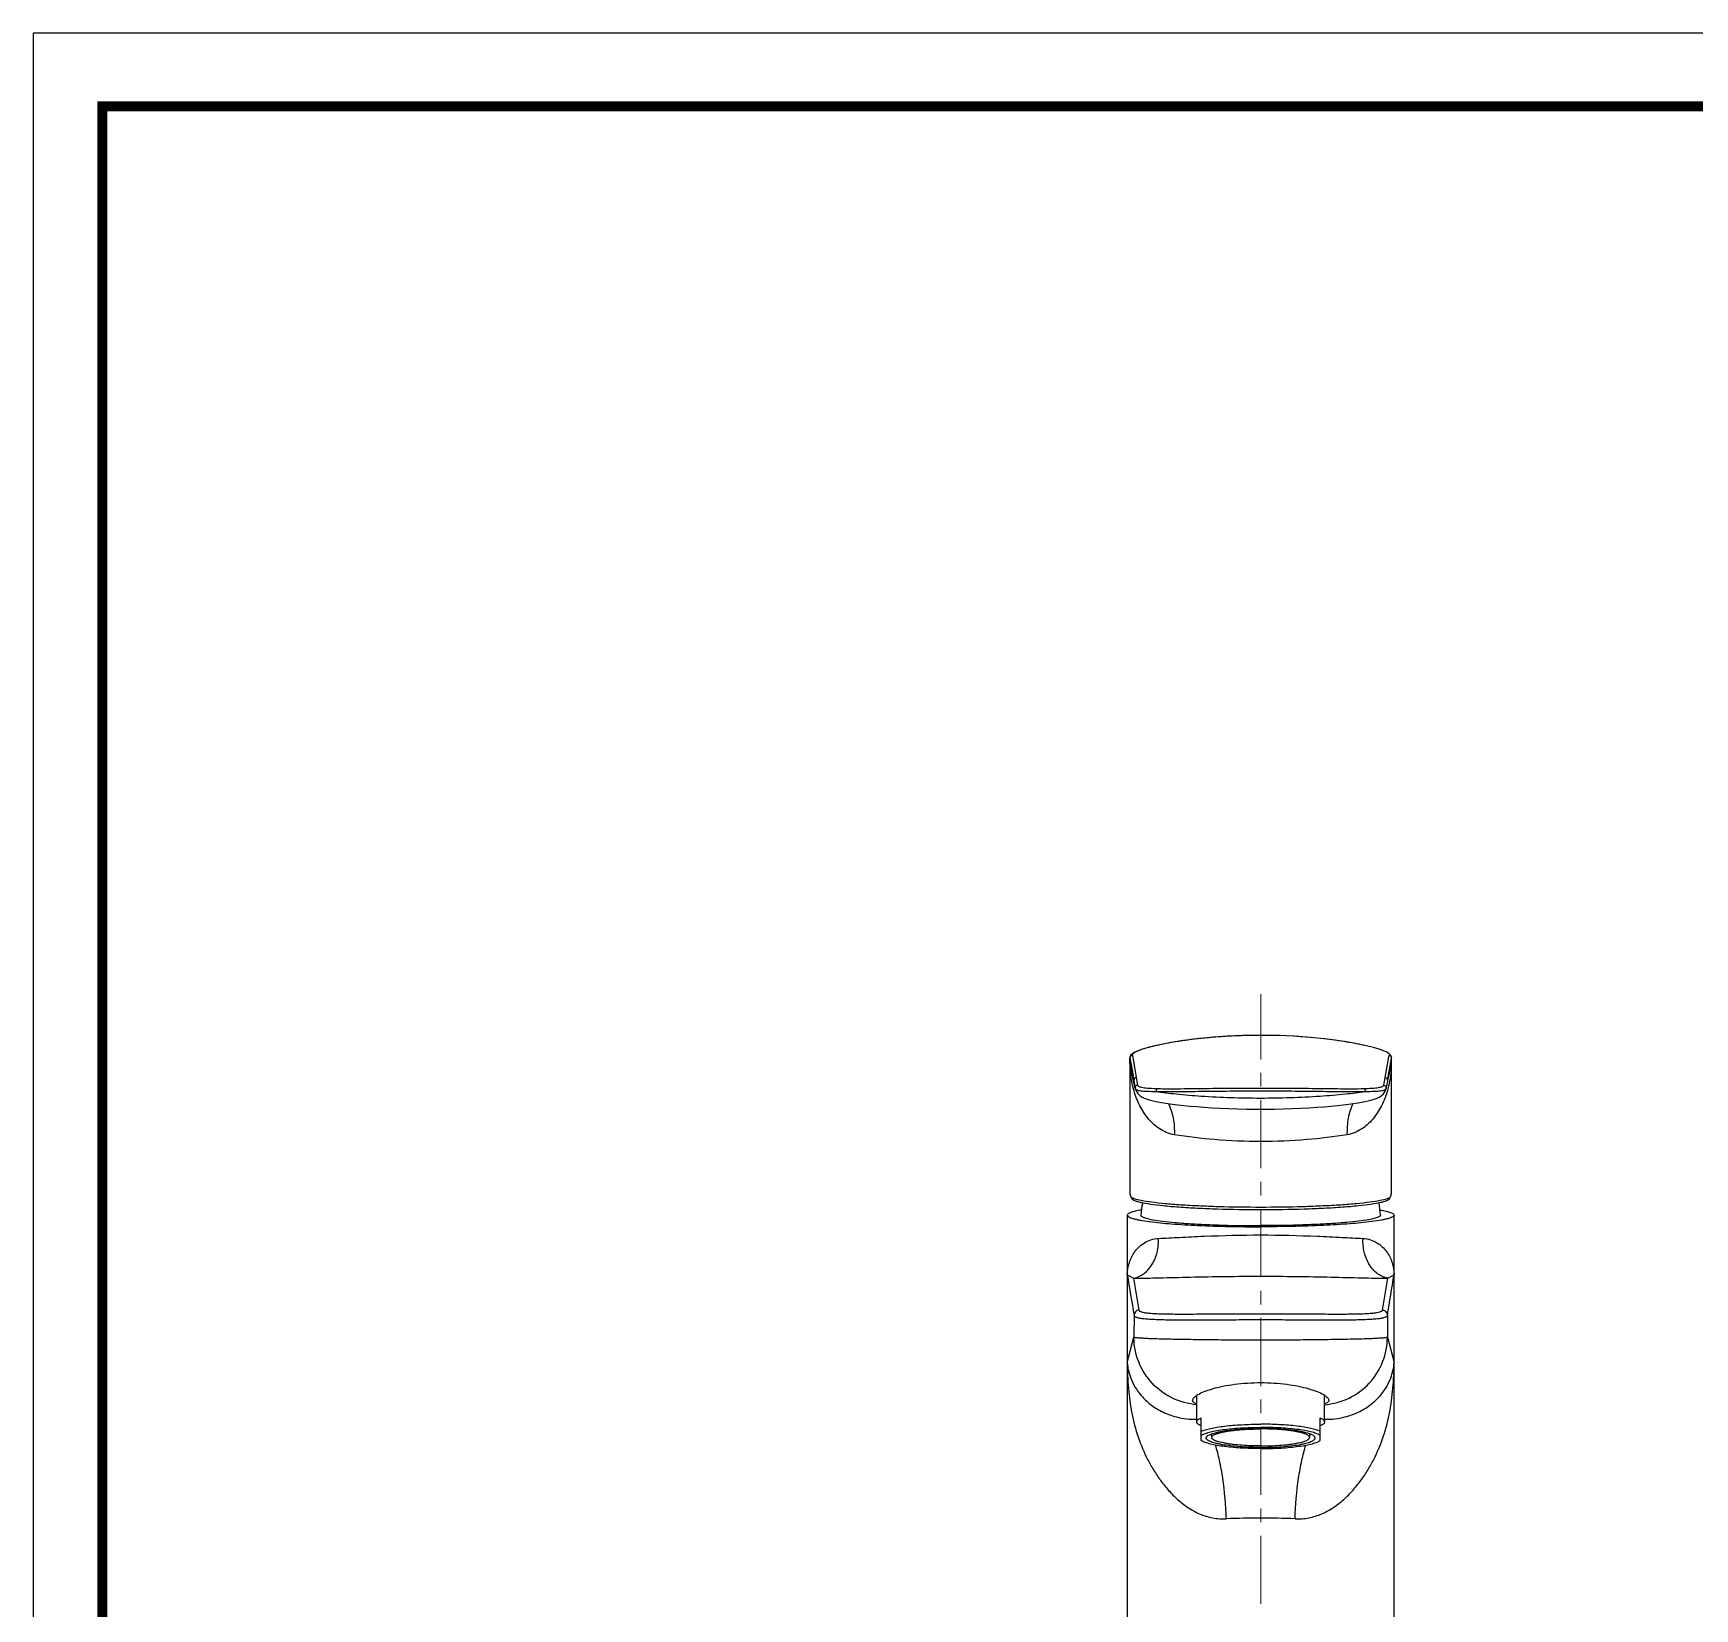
# Model space of a CAD drawing. Extents: x 0 to 790, y 0 to 579.
# Drawn here: x 0 to 305.1, y 289.4 to 578.8 of the extents above; entities that cross this region are included whole.
import ezdxf

# ---------------------------------------------------------------- set-up
doc = ezdxf.new("R2010")
doc.units = 0
doc.header["$LTSCALE"] = 10
doc.header["$MEASUREMENT"] = 0
doc.linetypes.add('CENTER', pattern=[2, 1.25, -0.25, 0.25, -0.25])
doc.layers.get('0').update_dxf_attribs({"linetype": 'CONTINUOUS'})
doc.layers.add('BODY', color=7, linetype='CONTINUOUS')
doc.layers.add('DEF_LAYER_ASSEM_MEMBER', color=7, linetype='CONTINUOUS')

msp = doc.modelspace()

# ---------------------------------------------------------------- linework, layer by layer
at = {"ltscale": 0.5}
msp.add_lwpolyline([(0, 0), (789.88, 0), (789.88, 578.76), (0, 578.76)], close=True, dxfattribs=at)
at = {"color": 5, "linetype": 'ByBlock', "lineweight": 200, "const_width": 1.82}
msp.add_lwpolyline([(12.7, 24.78), (777.1, 24.78), (777.1, 565.32), (12.7, 565.32)], close=True, dxfattribs=at)
at = {"layer": 'BODY', "color": 1, "linetype": 'CENTER', "lineweight": 5}
msp.add_line((225.42, 250.29), (225.42, 402.27), dxfattribs=at)
at = {"layer": 'DEF_LAYER_ASSEM_MEMBER', "color": 7, "linetype": 'Continuous'}
for p, q in [((201.42, 390.62), (201.42, 365.77)), ((249.3, 391.01), (249, 391.33)), ((249.42, 390.61), (249.3, 391.01)), ((249.42, 365.77), (249.42, 390.62)), ((249.42, 390.61), (249.42, 390.62)), ((202.38, 384.95), (201.53, 388.75)), ((248.79, 386.43), (249.31, 388.75)), ((202.38, 384.95), (202.39, 384.94)), ((248.46, 384.95), (248.76, 386.29)), ((248.46, 384.95), (248.46, 384.94)), ((248.76, 386.29), (248.79, 386.43)), ((201.42, 365.77), (201.48, 365.26)), ((201.48, 365.26), (201.75, 364.71)), ((201.75, 364.71), (202.13, 364.42)), ((202.13, 364.42), (202.14, 364.42)), ((248.71, 364.42), (249.09, 364.7)), ((248.71, 364.42), (248.71, 364.42)), ((200.92, 361.67), (200.92, 258.56)), ((204.99, 360.49), (205.09, 360.48)), ((245.85, 360.49), (245.76, 360.48)), ((249.92, 258.56), (249.92, 361.67)), ((202.16, 343.25), (202.15, 339.28)), ((248.69, 343.25), (248.69, 339.28)), ((213.67, 323.7), (213.67, 328.58)), ((237.17, 323.7), (237.17, 328.58)), ((214.47, 320.3), (214.47, 324.44)), ((236.37, 320.3), (236.37, 324.44)), ((216.42, 320.85), (216.42, 321.5)), ((234.42, 320.85), (234.42, 321.5))]:
    msp.add_line(p, q, dxfattribs=at)
at = {"layer": 'DEF_LAYER_ASSEM_MEMBER', "color": 9, "linetype": 'Continuous'}
for p, q in [((201.42, 390.61), (201.42, 390.59)), ((201.42, 389.46), (201.42, 390.59)), ((201.42, 390.59), (201.73, 388.74)), ((201.86, 391.08), (202.54, 386.93)), ((248.31, 386.93), (248.99, 391.08)), ((249.12, 388.74), (249.42, 390.59)), ((249.42, 390.59), (249.42, 390.61)), ((249.42, 389.46), (249.42, 390.59)), ((201.42, 389.46), (201.58, 388.76)), ((201.45, 388.71), (201.45, 388.75)), ((201.58, 388.76), (201.59, 388.72)), ((201.59, 388.72), (201.64, 388.48)), ((201.64, 388.48), (202.1, 386.44)), ((201.73, 388.74), (202.1, 386.44)), ((248.74, 386.44), (249.12, 388.74)), ((248.74, 386.44), (249.24, 388.68)), ((249.24, 388.68), (249.25, 388.72)), ((249.25, 388.72), (249.26, 388.76)), ((249.26, 388.76), (249.42, 389.46)), ((249.4, 388.75), (249.39, 388.71)), ((202.07, 384.84), (202.06, 384.86)), ((248.78, 384.87), (248.78, 384.85)), ((202.17, 364.74), (202.18, 364.74)), ((248.67, 364.74), (248.67, 364.74)), ((200.92, 350.79), (200.92, 334.63)), ((202.09, 350.08), (203.04, 344.24)), ((247.8, 344.24), (248.76, 350.08)), ((249.92, 334.63), (249.92, 350.79)), ((200.92, 334.63), (202.15, 339.28)), ((248.69, 339.28), (249.92, 334.63))]:
    msp.add_line(p, q, dxfattribs=at)
at = {"layer": 'DEF_LAYER_ASSEM_MEMBER', "color": 7, "linetype": 'Continuous'}
for points in [[(225.42, 394.7), (222.33, 394.66), (219.21, 394.52), (216.34, 394.32), (213.73, 394.05), (211.39, 393.75), (209.33, 393.43), (207.53, 393.1), (206, 392.77), (204.73, 392.45), (203.69, 392.15), (202.89, 391.86), (202.28, 391.59), (201.85, 391.33)], [(249, 391.33), (248.56, 391.59), (247.96, 391.86), (247.15, 392.14), (246.12, 392.45), (244.85, 392.77), (243.32, 393.1), (241.53, 393.43), (239.47, 393.75), (237.13, 394.05), (234.52, 394.31), (231.65, 394.52), (228.53, 394.66), (225.42, 394.7)], [(201.85, 391.33), (201.54, 391.01), (201.42, 390.61)], [(202.39, 384.94), (202.49, 384.62), (202.84, 384.01), (203.27, 383.59), (203.66, 383.34), (204.01, 383.17), (204.36, 383.04), (204.74, 382.92), (205.16, 382.8), (205.65, 382.69), (206.21, 382.57), (206.84, 382.45), (207.56, 382.33), (208.36, 382.21), (209.24, 382.08), (210.22, 381.96), (211.28, 381.84), (212.44, 381.72), (213.69, 381.61), (215.04, 381.5), (216.46, 381.4), (217.97, 381.32), (219.55, 381.24), (221.18, 381.19), (222.84, 381.15), (224.54, 381.13), (226.24, 381.13), (227.93, 381.15), (229.61, 381.19), (231.24, 381.24), (232.81, 381.31), (234.32, 381.4), (235.76, 381.5), (237.1, 381.6), (238.35, 381.72), (239.52, 381.83), (240.58, 381.96), (241.56, 382.08), (242.45, 382.2), (243.25, 382.33), (243.97, 382.45), (244.61, 382.57), (245.17, 382.68), (245.66, 382.8), (246.09, 382.91), (246.47, 383.03), (246.82, 383.16), (247.17, 383.33), (247.56, 383.57), (247.99, 383.98), (248.35, 384.59), (248.46, 384.94)], [(249.09, 364.7), (249.37, 365.26), (249.42, 365.77)]]:
    msp.add_lwpolyline(points, dxfattribs=at)
at = {"layer": 'DEF_LAYER_ASSEM_MEMBER', "color": 9, "linetype": 'Continuous'}
for centre, radius, start, end in [((222.3, 316.96), 77.56, 98.3788, 98.9013), ((222.98, 312.32), 82.25, 97.6347, 98.3738), ((223.58, 307.83), 86.78, 96.9554, 97.6324), ((224.08, 303.71), 90.93, 96.2634, 96.9531), ((224.53, 299.55), 95.11, 95.3763, 96.259), ((224.83, 296.37), 98.31, 94.7653, 95.3761), ((225.11, 292.86), 101.83, 93.587, 94.7602), ((225.26, 290.47), 104.23, 93.0444, 93.5881), ((225.36, 288.65), 106.05, 92.0526, 93.0426), ((225.4, 287.54), 107.16, 91.4997, 92.0532), ((225.42, 286.63), 108.07, 90.5341, 91.4988), ((225.42, 286.33), 108.37, 90.0005, 90.5353), ((225.42, 286.33), 108.37, 89.5048, 89.9995), ((220.77, 389.76), 19.35, 180.8916, 183.0099), ((206.88, 389.91), 5.48, 184.6682, 192.1852), ((243.96, 389.91), 5.48, 347.8168, 355.3322), ((230.08, 389.76), 19.35, 356.9912, 359.1086), ((226.05, 390.79), 23.82, 189.3201, 192.7044), ((224.8, 390.79), 23.82, 347.2956, 350.6799), ((225.35, 164.98), 141.06, 89.9723, 92.5367), ((225.44, 162.61), 143.43, 87.4845, 90.0065)]:
    msp.add_arc(centre, radius, start, end, dxfattribs=at)
at = {"layer": 'DEF_LAYER_ASSEM_MEMBER', "color": 7, "linetype": 'Continuous'}
for centre, radius, start, end in [((223.31, 389.65), 21.45, 188.6211, 192.6588), ((227.54, 389.65), 21.45, 347.3412, 351.3789), ((225.45, 360.31), 22.07, 170.4416, 176.4423), ((225.4, 360.31), 22.07, 3.5578, 9.5585)]:
    msp.add_arc(centre, radius, start, end, dxfattribs=at)
at = {"layer": 'DEF_LAYER_ASSEM_MEMBER', "color": 9, "linetype": 'Continuous'}
for points, start_tangent, end_tangent in [([(244.38, 392.87), (240.8, 393.55), (236.46, 394.12), (226.36, 394.7)], (-0.975971, 0.217902), (-0.999963, 0.008639)), ([(201.86, 391.08), (201.55, 390.91), (201.42, 390.59)], (-0.9913, -0.131623), (0.000026, -1)), ([(210.3, 393.59), (206.7, 392.92), (205.23, 392.58), (204.01, 392.23), (203.05, 391.91), (202.37, 391.6), (202.13, 391.46), (201.97, 391.32), (201.86, 391.08)], (-0.987948, -0.154788), (0.161916, -0.986805)), ([(248.99, 391.08), (249.3, 390.91), (249.42, 390.59)], (0.991299, -0.131632), (-0.00003, -1)), ([(202.06, 384.86), (201.45, 388.71)], (-0.260969, 0.965347), (-0.054721, 0.998502)), ([(249.39, 388.71), (248.78, 384.87)], (-0.054711, -0.998502), (-0.260623, -0.965441)), ([(209.56, 376.44), (208.07, 376.87), (206.75, 377.59), (204.61, 379.62), (203.07, 382.11), (202.07, 384.84)], (-0.987106, 0.160066), (-0.261885, 0.965099)), ([(202.54, 386.93), (202.23, 386.77), (202.1, 386.44)], (-0.991793, -0.127857), (0.000025, -1)), ([(202.81, 385.55), (202.46, 385.34), (202.38, 384.95)], (-0.991929, -0.126794), (0.219814, -0.975542)), ([(202.38, 384.95), (202.67, 384.69), (202.98, 384.59), (203.4, 384.52), (203.93, 384.46), (204.57, 384.43), (206.18, 384.41)], (0.219464, -0.975621), (0.999956, 0.009328)), ([(202.81, 385.55), (202.89, 385.42), (203.09, 385.31), (203.4, 385.21), (203.81, 385.12), (204.33, 385.05), (204.96, 385), (206.54, 384.92)], (0.220118, -0.975473), (0.99967, -0.025691)), ([(206.54, 384.92), (206.28, 384.75), (206.18, 384.41)], (-0.986875, -0.161487), (0.020193, -0.999796)), ([(206.18, 384.41), (209.87, 384.38), (214.5, 384.43), (219.79, 384.48), (225.42, 384.51), (231.05, 384.48), (236.34, 384.43), (240.97, 384.38), (244.66, 384.41)], (0.999622, -0.027481), (0.999622, 0.027481)), ([(206.54, 384.92), (210.17, 384.9), (214.71, 384.95), (219.9, 385.01), (225.42, 385.03), (230.94, 385.01), (236.13, 384.95), (240.67, 384.9), (244.3, 384.92)], (0.99967, -0.025691), (0.99967, 0.025691)), ([(248.78, 384.85), (247.77, 382.11), (246.24, 379.62), (244.1, 377.59), (242.77, 376.87), (241.28, 376.44)], (-0.261569, -0.965185), (-0.987109, -0.160048)), ([(244.3, 384.92), (245.88, 385), (246.51, 385.05), (247.03, 385.12), (247.45, 385.21), (247.75, 385.31), (247.95, 385.42), (248.04, 385.55)], (0.99967, 0.02569), (0.220067, 0.975485)), ([(244.3, 384.92), (244.56, 384.75), (244.66, 384.41)], (0.986876, -0.161478), (-0.020193, -0.999796)), ([(244.66, 384.41), (246.27, 384.43), (246.91, 384.46), (247.44, 384.52), (247.86, 384.59), (248.17, 384.69), (248.46, 384.95)], (0.999956, -0.009328), (0.219435, 0.975627)), ([(248.04, 385.55), (248.38, 385.34), (248.46, 384.95)], (0.991925, -0.126829), (-0.219809, -0.975543)), ([(248.31, 386.93), (248.62, 386.77), (248.74, 386.44)], (0.991793, -0.127857), (-0.000025, -1)), ([(206.18, 384.41), (209.87, 383.94), (214.5, 383.55), (225.42, 383.19), (236.34, 383.55), (240.97, 383.94), (244.66, 384.41)], (0.988482, -0.151341), (0.988482, 0.151341)), ([(208.48, 382.2), (209.34, 379.5), (209.56, 376.44)], (0.432279, -0.90174), (-0.03427, -0.999413)), ([(242.37, 382.2), (241.5, 379.5), (241.28, 376.44)], (-0.432268, -0.901745), (0.034271, -0.999413)), ([(225.42, 375.2), (216.94, 375.55), (209.56, 376.44)], (-1, 0.000004), (-0.987121, 0.159977)), ([(241.28, 376.44), (233.9, 375.55), (225.42, 375.2)], (-0.987121, -0.159976), (-1, -0.000005)), ([(201.42, 365.77), (201.42, 365.67), (201.46, 365.41)], (-0.000556, -1), (0.204715, -0.978822)), ([(201.46, 365.41), (201.6, 365.07), (201.85, 364.86)], (0.204715, -0.978822), (0.910668, -0.413138)), ([(201.85, 364.86), (201.92, 364.83), (202.17, 364.74)], (0.910678, -0.413116), (0.946586, -0.322451)), ([(201.85, 364.86), (201.93, 364.6), (202.13, 364.42)], (0, -1), (0.907654, -0.419719)), ([(202.18, 364.74), (203.47, 364.41), (205.36, 364.11), (207.8, 363.84), (210.71, 363.6), (214.02, 363.42), (217.65, 363.28), (225.42, 363.17)], (0.946885, -0.321573), (1, 0)), ([(225.42, 363.17), (233.2, 363.28), (236.82, 363.42), (240.13, 363.6), (243.05, 363.84), (245.48, 364.11), (247.37, 364.41), (248.67, 364.74)], (1, 0), (0.946885, 0.321573)), ([(248.67, 364.74), (248.76, 364.77), (248.99, 364.86)], (0.946565, 0.322514), (0.910678, 0.413116)), ([(248.99, 364.86), (248.92, 364.6), (248.71, 364.42)], (0, -1), (-0.90735, -0.420376)), ([(248.99, 364.86), (249.25, 365.07), (249.39, 365.41)], (0.910669, 0.413137), (0.208433, 0.978037)), ([(249.39, 365.41), (249.4, 365.49), (249.42, 365.77)], (0.208433, 0.978037), (-0.000318, 1)), ([(200.92, 350.79), (201.3, 352.97), (202.32, 354.98), (204.07, 356.6), (205.25, 357.15), (206.64, 357.4)], (0.024908, 0.99969), (0.998949, 0.045844)), ([(202.09, 350.08), (203.05, 350.39), (203.95, 350.92), (205.46, 352.58), (206.4, 354.84), (206.64, 357.4)], (0.982294, 0.187346), (-0.048186, 0.998838)), ([(206.64, 357.4), (210.48, 357.6), (215.04, 357.81), (225.42, 358.04)], (0.998943, 0.045967), (1, 0.000003)), ([(225.42, 358.04), (235.8, 357.81), (240.36, 357.6), (244.21, 357.4)], (1, -0.000003), (0.998943, -0.045967)), ([(248.76, 350.08), (247.79, 350.39), (246.89, 350.92), (245.39, 352.58), (244.45, 354.84), (244.21, 357.4)], (-0.982293, 0.18735), (0.048183, 0.998839)), ([(244.21, 357.4), (245.6, 357.15), (246.78, 356.6), (248.53, 354.98), (249.55, 352.97), (249.92, 350.79)], (0.998949, -0.045844), (0.024908, -0.99969)), ([(200.92, 350.79), (201.04, 350.68), (201.27, 350.54), (201.6, 350.36), (202.09, 350.08)], (0.522309, -0.852756), (0.844112, -0.536168)), ([(200.92, 350.79), (202.16, 343.25)], (0.16117, -0.986927), (0.16101, -0.986953)), ([(202.09, 350.08), (206.82, 350.17), (212.47, 350.3), (225.42, 350.46)], (0.999959, 0.009029), (1, -0.000001)), ([(225.42, 350.46), (238.38, 350.3), (244.02, 350.17), (248.76, 350.08)], (1, 0.000001), (0.999959, -0.009029)), ([(248.69, 343.25), (249.92, 350.79)], (0.16101, 0.986953), (0.16117, 0.986927)), ([(248.76, 350.08), (249.24, 350.36), (249.58, 350.54), (249.8, 350.68), (249.92, 350.79)], (0.844112, 0.536167), (0.522309, 0.852756)), ([(203.04, 344.24), (202.41, 343.91), (202.16, 343.25)], (-0.993676, -0.112289), (0.000023, -1)), ([(202.16, 343.25), (202.29, 343.07), (202.45, 342.99), (202.65, 342.91), (203.22, 342.78), (204.01, 342.67), (205, 342.59), (206.18, 342.53), (209.07, 342.46), (212.58, 342.45), (216.58, 342.46), (220.91, 342.48), (225.42, 342.49), (229.93, 342.48), (234.27, 342.46), (238.26, 342.45), (241.78, 342.46), (244.67, 342.53), (245.85, 342.59), (246.84, 342.67), (247.62, 342.78), (248.19, 342.91), (248.4, 342.99), (248.55, 343.07), (248.69, 343.25)], (0.139709, -0.990193), (0.139937, 0.99016)), ([(203.04, 344.24), (203.18, 344.07), (203.32, 343.99), (203.52, 343.92), (204.08, 343.79), (204.83, 343.7), (205.79, 343.62), (206.92, 343.57), (209.71, 343.52), (213.09, 343.52), (216.93, 343.54), (221.1, 343.56), (225.42, 343.57), (229.75, 343.56), (233.91, 343.54), (237.75, 343.52), (241.13, 343.52), (243.92, 343.57), (245.06, 343.62), (246.01, 343.7), (246.77, 343.79), (247.32, 343.92), (247.52, 343.99), (247.67, 344.07), (247.8, 344.24)], (0.140189, -0.990125), (0.140182, 0.990126)), ([(247.8, 344.24), (248.43, 343.91), (248.69, 343.25)], (0.993668, -0.112358), (-0.000014, -1)), ([(202.15, 339.3), (202.19, 339.27), (202.27, 339.25), (202.42, 339.22), (202.62, 339.2), (202.87, 339.17), (203.17, 339.15), (203.95, 339.1), (204.93, 339.05), (206.1, 339.01), (207.46, 338.97), (208.99, 338.93), (210.68, 338.9), (212.51, 338.87), (216.53, 338.82), (220.89, 338.79), (225.42, 338.78), (229.96, 338.79), (234.31, 338.82), (238.33, 338.87), (240.16, 338.9), (241.85, 338.93), (243.39, 338.97), (244.74, 339.01), (245.92, 339.05), (246.9, 339.1), (247.67, 339.15), (247.98, 339.17), (248.23, 339.2), (248.43, 339.22), (248.57, 339.25), (248.66, 339.27), (248.69, 339.3)], (0.164356, -0.986401), (0.164228, 0.986422)), ([(213.67, 326.86), (209.2, 328.08), (205.48, 330.83), (203.02, 334.74), (202.15, 339.28)], (-0.996877, 0.078969), (-0.002095, 0.999998)), ([(237.18, 326.86), (241.64, 328.08), (245.36, 330.83), (247.82, 334.74), (248.69, 339.28)], (0.996855, 0.079241), (0.002094, 0.999998)), ([(200.92, 334.63), (201.55, 331.76), (203.51, 328.5), (205.12, 326.96), (207.22, 325.63), (209.95, 324.61), (213.67, 324.18)], (0.060006, -0.998198), (0.999859, 0.016809)), ([(200.92, 334.63), (201.14, 329.87), (201.77, 325.3), (202.92, 320.94), (204.66, 316.8), (205.77, 314.82), (207.05, 312.93), (208.51, 311.13), (210.16, 309.46), (212.05, 308), (214.18, 306.83), (215.34, 306.4), (216.56, 306.09), (219.11, 305.9)], (0.007995, -0.999968), (0.999007, 0.044545)), ([(231.73, 305.9), (234.28, 306.09), (235.5, 306.4), (236.66, 306.83), (238.79, 308), (239.77, 308.7), (240.68, 309.46), (242.34, 311.13), (243.8, 312.93), (245.08, 314.82), (246.18, 316.8), (247.92, 320.94), (249.07, 325.3), (249.71, 329.87), (249.92, 334.63)], (0.999007, -0.044561), (0.007994, 0.999968)), ([(237.18, 324.18), (240.9, 324.61), (243.63, 325.63), (245.73, 326.96), (247.34, 328.5), (249.3, 331.76), (249.92, 334.63)], (0.999859, -0.01681), (0.060004, 0.998198)), ([(219.11, 305.9), (218.46, 313.36), (217.86, 316.64), (217.12, 319.45)], (-0.035067, 0.999385), (-0.303523, 0.952824)), ([(231.73, 305.9), (232.39, 313.36), (232.98, 316.64), (233.72, 319.45)], (0.035069, 0.999385), (0.303523, 0.952824))]:
    msp.add_spline(points, degree=3, dxfattribs=dict(at, start_tangent=start_tangent, end_tangent=end_tangent))
at = {"layer": 'DEF_LAYER_ASSEM_MEMBER', "color": 7, "linetype": 'Continuous'}
for points, start_tangent, end_tangent in [([(202.14, 364.42), (202.66, 364.22), (203.33, 364.05), (205.12, 363.72), (207.5, 363.43), (210.4, 363.18), (213.75, 362.98), (217.44, 362.83), (225.42, 362.71), (233.4, 362.83), (237.09, 362.98), (240.44, 363.18), (243.34, 363.43), (245.72, 363.72), (247.51, 364.05), (248.19, 364.22), (248.71, 364.42)], (0.910678, -0.413116), (0.910678, 0.413116)), ([(203.49, 362.62), (202.38, 362.4), (201.94, 362.28), (201.57, 362.16), (201.29, 362.04), (201.09, 361.92), (200.92, 361.67)], (-0.98504, -0.172327), (0, -1)), ([(200.92, 361.67), (201.18, 361.36), (201.51, 361.21), (201.96, 361.06), (202.54, 360.91), (203.24, 360.76), (204.99, 360.49)], (0, -1), (0.991448, -0.130506)), ([(203.42, 361.68), (203.45, 361.57), (203.55, 361.46), (203.72, 361.36), (203.96, 361.25)], (-0.061884, -0.998083), (0.932263, -0.361782)), ([(203.96, 361.25), (204.05, 361.22), (204.35, 361.12)], (0.932263, -0.361782), (0.960342, -0.278825)), ([(204.35, 361.12), (205.63, 360.83), (207.41, 360.57), (209.65, 360.33), (212.29, 360.13), (215.27, 359.97), (218.51, 359.85), (225.42, 359.75)], (0.960342, -0.278825), (1, 0)), ([(205.09, 360.48), (209.01, 360.09), (213.9, 359.79), (225.42, 359.54)], (0.991699, -0.128578), (1, 0)), ([(246.49, 361.12), (245.22, 360.83), (243.44, 360.57), (241.2, 360.33), (238.55, 360.13), (235.58, 359.97), (232.34, 359.85), (225.42, 359.75)], (-0.960342, -0.278825), (-1, 0)), ([(245.76, 360.48), (241.84, 360.09), (236.94, 359.79), (225.42, 359.54)], (-0.991699, -0.128578), (-1, 0)), ([(249.92, 361.67), (249.66, 361.36), (249.34, 361.21), (248.88, 361.06), (248.3, 360.91), (247.6, 360.76), (245.85, 360.49)], (0, -1), (-0.991448, -0.130506)), ([(246.89, 361.25), (246.8, 361.22), (246.49, 361.12)], (-0.932263, -0.361782), (-0.960342, -0.278825)), ([(247.42, 361.68), (247.39, 361.57), (247.29, 361.46), (247.13, 361.36), (246.89, 361.25)], (0.061884, -0.998083), (-0.932263, -0.361782)), ([(247.35, 362.62), (248.46, 362.4), (248.91, 362.28), (249.27, 362.16), (249.56, 362.04), (249.76, 361.92), (249.92, 361.67)], (0.985042, -0.172314), (0, -1)), ([(212.92, 327.66), (213.16, 328.16), (213.46, 328.43), (213.88, 328.71), (215.03, 329.27), (216.58, 329.8), (218.47, 330.26), (220.63, 330.61), (222.98, 330.84), (225.42, 330.92)], (0.000141, 1), (1, 0.000008)), ([(225.42, 330.92), (227.87, 330.84), (230.21, 330.61), (232.37, 330.26), (234.26, 329.8), (235.82, 329.27), (236.97, 328.71), (237.38, 328.43), (237.68, 328.16), (237.92, 327.66)], (1, 0.000008), (0.000133, -1)), ([(213.66, 327.02), (213.34, 327.15), (213.11, 327.3), (212.97, 327.47), (212.92, 327.66)], (-0.955399, 0.295318), (0.000141, 1)), ([(237.92, 327.66), (237.88, 327.47), (237.74, 327.3), (237.51, 327.15), (237.19, 327.02)], (0.000133, -1), (-0.955402, -0.295309)), ([(213.67, 323.7), (213.69, 323.8), (213.72, 323.89), (213.79, 323.99), (213.87, 324.08), (214.12, 324.26), (214.47, 324.44)], (0, 1), (0.913217, 0.407474)), ([(214.47, 322.96), (214.12, 323.14), (213.87, 323.33), (213.79, 323.42), (213.72, 323.51), (213.69, 323.61), (213.67, 323.7)], (-0.913217, 0.407474), (0, 1)), ([(236.37, 324.44), (236.72, 324.26), (236.97, 324.08), (237.06, 323.99), (237.12, 323.89), (237.16, 323.8), (237.17, 323.7)], (0.913217, -0.407474), (0, -1)), ([(237.17, 323.7), (237.16, 323.61), (237.12, 323.51), (237.06, 323.42), (236.97, 323.33), (236.72, 323.14), (236.37, 322.96)], (0, -1), (-0.913217, -0.407474)), ([(214.47, 321.98), (215.23, 322.26), (216.22, 322.51), (217.41, 322.74), (218.79, 322.93), (220.31, 323.08), (221.95, 323.19), (225.42, 323.28)], (0.913217, 0.407474), (1, 0)), ([(214.47, 321.2), (214.73, 321.36), (215.06, 321.51), (215.46, 321.66), (215.93, 321.8), (217.07, 322.06), (218.44, 322.28), (220.01, 322.46), (221.73, 322.59), (225.42, 322.7)], (0.805074, 0.593175), (1, 0)), ([(215.42, 320.75), (215.43, 320.83), (215.47, 320.92), (215.53, 321), (215.61, 321.09), (215.85, 321.25), (216.18, 321.41), (216.6, 321.57), (217.11, 321.71), (217.69, 321.85), (218.35, 321.98), (219.87, 322.19), (221.6, 322.35), (223.47, 322.45), (225.42, 322.49)], (0, 1), (1, 0)), ([(225.42, 319.01), (223.47, 319.05), (221.6, 319.15), (219.87, 319.31), (218.35, 319.52), (217.69, 319.65), (217.11, 319.78), (216.6, 319.93), (216.18, 320.08), (215.85, 320.25), (215.61, 320.41), (215.53, 320.49), (215.47, 320.58), (215.43, 320.66), (215.42, 320.75)], (-1, 0), (0, 1)), ([(216.42, 320.85), (216.43, 320.92), (216.47, 321), (216.52, 321.08), (216.6, 321.15), (216.81, 321.3), (217.11, 321.45), (217.49, 321.58), (217.94, 321.72), (218.47, 321.84), (219.06, 321.95), (219.71, 322.06), (220.42, 322.15), (221.98, 322.29), (223.67, 322.38), (225.42, 322.41)], (0, 1), (1, 0)), ([(225.42, 319.29), (223.67, 319.32), (221.98, 319.4), (220.42, 319.55), (219.71, 319.64), (219.06, 319.74), (218.47, 319.86), (217.94, 319.98), (217.49, 320.11), (217.11, 320.25), (216.81, 320.39), (216.6, 320.54), (216.52, 320.62), (216.47, 320.69), (216.43, 320.77), (216.42, 320.85)], (-1, 0), (0, 1)), ([(236.37, 321.98), (235.61, 322.26), (234.62, 322.51), (233.43, 322.74), (232.06, 322.93), (230.53, 323.08), (228.89, 323.19), (225.42, 323.28)], (-0.913217, 0.407474), (-1, 0)), ([(236.37, 321.2), (236.12, 321.36), (235.79, 321.51), (235.39, 321.66), (234.92, 321.8), (233.78, 322.06), (232.41, 322.28), (230.84, 322.46), (229.12, 322.59), (225.42, 322.7)], (-0.805074, 0.593175), (-1, 0)), ([(235.42, 320.75), (235.41, 320.83), (235.37, 320.92), (235.31, 321), (235.23, 321.09), (234.99, 321.25), (234.66, 321.41), (234.24, 321.57), (233.74, 321.71), (233.15, 321.85), (232.49, 321.98), (230.98, 322.19), (229.25, 322.35), (227.37, 322.45), (225.42, 322.49)], (0, 1), (-1, 0)), ([(234.42, 320.85), (234.41, 320.92), (234.38, 321), (234.32, 321.08), (234.25, 321.15), (234.03, 321.3), (233.74, 321.45), (233.36, 321.58), (232.91, 321.72), (232.38, 321.84), (231.79, 321.95), (231.13, 322.06), (230.42, 322.15), (228.87, 322.29), (227.18, 322.38), (225.42, 322.41)], (0, 1), (-1, 0)), ([(225.42, 319.29), (227.18, 319.32), (228.87, 319.4), (230.42, 319.55), (231.13, 319.64), (231.79, 319.74), (232.38, 319.86), (232.91, 319.98), (233.36, 320.11), (233.74, 320.25), (234.03, 320.39), (234.25, 320.54), (234.32, 320.62), (234.38, 320.69), (234.41, 320.77), (234.42, 320.85)], (1, 0), (0, 1)), ([(225.42, 319.01), (227.37, 319.05), (229.25, 319.15), (230.98, 319.31), (232.49, 319.52), (233.15, 319.65), (233.74, 319.78), (234.24, 319.93), (234.66, 320.08), (234.99, 320.25), (235.23, 320.41), (235.31, 320.49), (235.37, 320.58), (235.41, 320.66), (235.42, 320.75)], (1, 0), (0, 1)), ([(225.42, 318.8), (221.73, 318.9), (220.01, 319.04), (218.44, 319.22), (217.07, 319.44), (215.93, 319.7), (215.46, 319.84), (215.06, 319.99), (214.73, 320.14), (214.47, 320.3)], (-1, 0), (-0.805074, 0.593175)), ([(225.42, 318.8), (229.12, 318.9), (230.84, 319.04), (232.41, 319.22), (233.78, 319.44), (234.92, 319.7), (235.39, 319.84), (235.79, 319.99), (236.12, 320.14), (236.37, 320.3)], (1, 0), (0.805074, 0.593175))]:
    msp.add_spline(points, degree=3, dxfattribs=dict(at, start_tangent=start_tangent, end_tangent=end_tangent))

doc.saveas('drawing.dxf')
